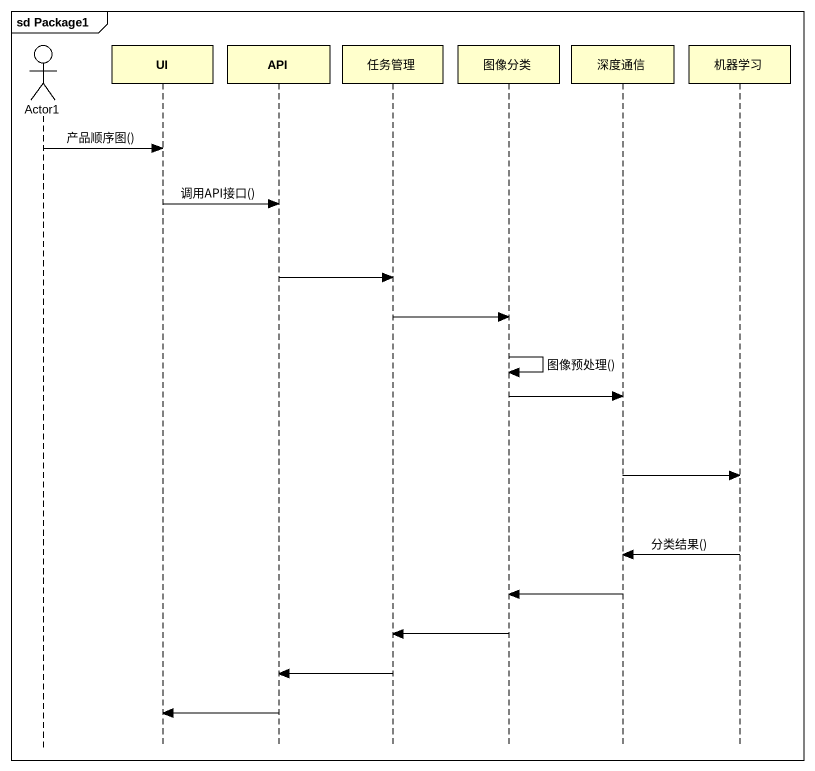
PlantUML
@startuml
mainframe sd Package1
hide footbox
actor Actor1
participant UI
participant API
participant 任务管理
participant 图像分类
participant 深度通信
participant 机器学习

Actor1 -> UI : 产品顺序图()
UI -> API : 调用API接口()
API -> 任务管理
任务管理 -> 图像分类
图像分类 -> 图像分类 : 图像预处理()
图像分类 -> 深度通信
深度通信 -> 机器学习
机器学习 -> 深度通信 : 分类结果()
深度通信 -> 图像分类
图像分类 -> 任务管理
任务管理 -> API
API -> UI
@enduml
